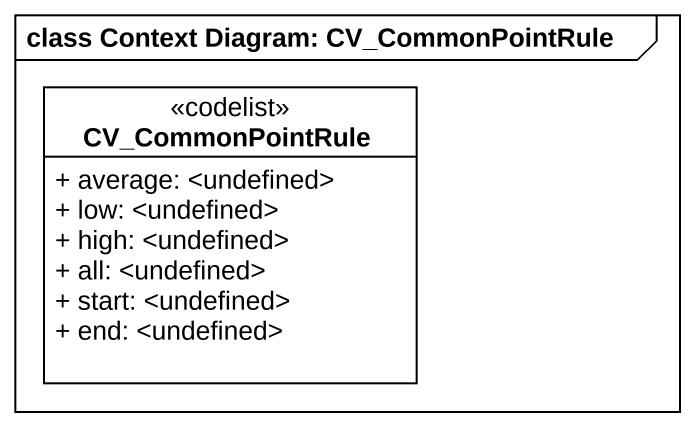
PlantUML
@startuml
mainframe class Context Diagram: CV_CommonPointRule
hide circle
hide empty members
skinparam classAttributeIconSize 0
class CV_CommonPointRule <<codelist>> {
  + average: <undefined>
  + low: <undefined>
  + high: <undefined>
  + all: <undefined>
  + start: <undefined>
  + end: <undefined>
}
@enduml
